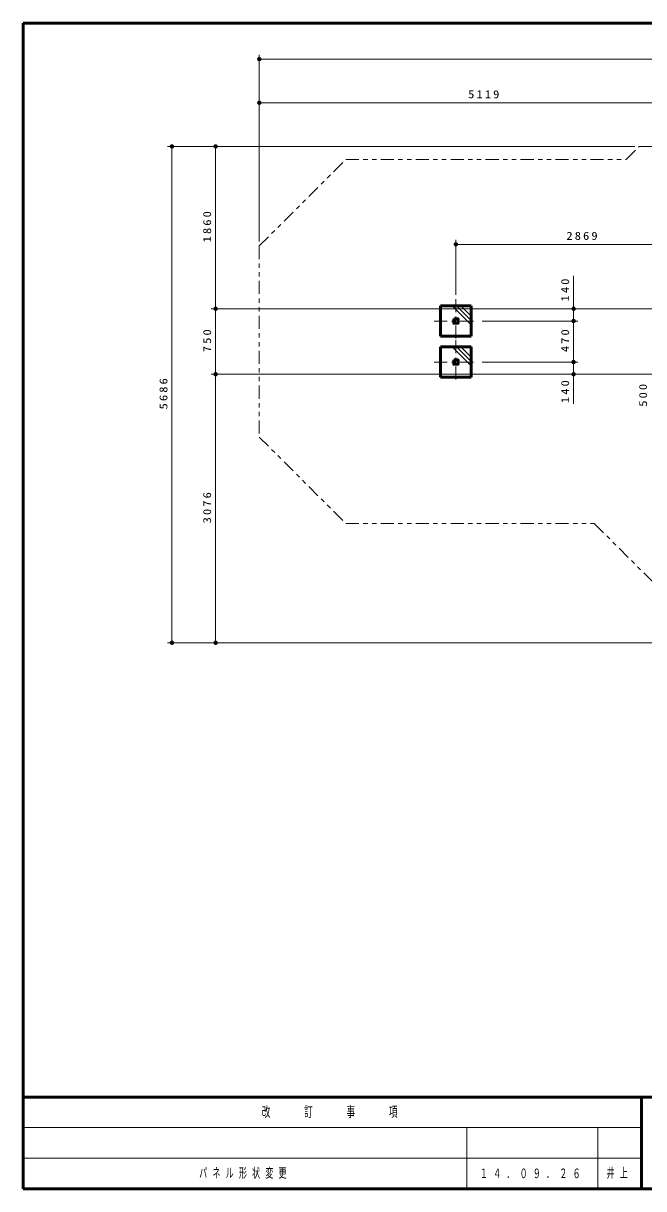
# Model space of a CAD drawing. Units: millimetres on the paper, scale 1:50. Extents: x -385 to 0, y -594 to 267.
# Drawn here: x -385 to -243, y -594 to -327 of the extents above; entities that cross this region are included whole.
import ezdxf

# ---------------------------------------------------------------- set-up
doc = ezdxf.new("R2010")
doc.units = ezdxf.units.MM
doc.linetypes.add('USER2', pattern=[6, 3, -1, 1, -1])
doc.linetypes.add('USER3', pattern=[8, 3, -1, 1, -1, 1, -1])
doc.layers.add('LY_1', color=140, linetype='Continuous', lineweight=50)
doc.styles.add('ＭＳ ゴシック', font='')
doc.styles.get('ＭＳ ゴシック').set_extended_font_data('MS Gothic')

# ---------------------------------------------------------------- blocks, each defined once
blk = doc.blocks.new('filled_dot')
at = {"color": 0, "linetype": 'Continuous', "lineweight": -2, "const_width": 1.25}
blk.add_lwpolyline([(-0.625, 0, 1), (0.625, 0, 1)], format="xyb", close=True, dxfattribs=at)

msp = doc.modelspace()

# ---------------------------------------------------------------- linework, layer by layer
at = {"layer": 'LY_1', "color": 7}
for p, q in [((0, -327), (-385, -327)), ((-385, -327), (-385, -594)), ((-385, -573), (0, -573)), ((-385, -594), (0, -594))]:
    msp.add_line(p, q, dxfattribs=at)
at = {"layer": 'LY_1', "color": 7, "lineweight": 13}
for p, q in [((-330.985, -344.203), (-330.985, -334.203)), ((-330.985, -335.203), (-62.125, -335.203)), ((-330.985, -377.016), (-330.985, -344.203)), ((-330.985, -345.203), (-228.605, -345.203)), ((-341.985, -355.203), (-351.985, -355.203)), ((-350.985, -468.927), (-350.985, -355.203)), ((-245.013, -355.203), (-341.985, -355.203)), ((-340.985, -392.404), (-340.985, -355.203)), ((-285.985, -389.204), (-285.985, -376.642)), ((-285.985, -377.642), (-228.605, -377.642)), ((-259.038, -395.204), (-259.038, -384.874)), ((-256.058, -392.404), (-341.985, -392.404)), ((-340.985, -407.404), (-340.985, -392.404)), ((-282.485, -396.048), (-286.829, -391.704)), ((-282.485, -395.058), (-285.839, -391.704)), ((-282.485, -394.068), (-284.849, -391.704)), ((-234.605, -392.404), (-260.038, -392.404)), ((-279.985, -395.204), (-258.038, -395.204)), ((-279.985, -395.204), (-258.038, -395.204)), ((-259.038, -395.204), (-259.038, -404.604)), ((-282.485, -405.448), (-286.829, -401.104)), ((-282.485, -404.458), (-285.839, -401.104)), ((-282.485, -403.468), (-284.849, -401.104)), ((-279.985, -404.604), (-258.038, -404.604)), ((-279.985, -404.604), (-258.038, -404.604)), ((-259.038, -414.148), (-259.038, -404.604)), ((-256.058, -407.404), (-341.985, -407.404)), ((-340.985, -468.927), (-340.985, -407.404)), ((-234.605, -407.404), (-260.038, -407.404)), ((-341.985, -468.927), (-351.985, -468.927)), ((-126.104, -468.927), (-341.985, -468.927)), ((-385, -580), (-243.5, -580)), ((-283.5, -580), (-283.5, -594)), ((-253.5, -580), (-253.5, -594)), ((-385, -587), (-243.5, -587))]:
    msp.add_line(p, q, dxfattribs=at)
at = {"layer": 'LY_1', "color": 7, "linetype": 'USER3', "lineweight": 13}
for p, q in [((-247.014, -358.204), (-244.013, -355.203)), ((-244.013, -355.203), (-107.527, -355.203)), ((-330.985, -378.016), (-311.173, -358.204)), ((-311.173, -358.204), (-247.014, -358.204)), ((-330.985, -378.016), (-330.985, -421.791)), ((-330.985, -421.791), (-311.173, -441.604)), ((-311.173, -441.604), (-254.298, -441.604)), ((-254.298, -441.604), (-236.158, -459.744))]:
    msp.add_line(p, q, dxfattribs=at)
at = {"layer": 'LY_1'}
for p, q in [((-289.485, -391.704), (-282.485, -391.704)), ((-289.485, -398.704), (-289.485, -391.704)), ((-282.485, -391.704), (-282.485, -398.704)), ((-282.485, -398.704), (-289.485, -398.704)), ((-289.485, -401.104), (-282.485, -401.104)), ((-289.485, -408.104), (-289.485, -401.104)), ((-282.485, -401.104), (-282.485, -408.104)), ((-282.485, -408.104), (-289.485, -408.104)), ((-243.5, -573), (-243.5, -594))]:
    msp.add_line(p, q, dxfattribs=at)
at = {"layer": 'LY_1', "color": 7, "linetype": 'USER2', "lineweight": 13}
for p, q in [((-285.985, -390.204), (-285.985, -400.204)), ((-290.985, -395.204), (-280.985, -395.204)), ((-285.985, -399.604), (-285.985, -409.604)), ((-290.985, -404.604), (-280.985, -404.604))]:
    msp.add_line(p, q, dxfattribs=at)
at = {"layer": 'LY_1'}
for points in [[(-286.485, -394.704), (-286.485, -395.704), (-285.485, -395.704), (-285.485, -394.704)], [(-286.485, -404.104), (-286.485, -405.104), (-285.485, -405.104), (-285.485, -404.104)]]:
    msp.add_lwpolyline(points, close=True, dxfattribs=at)

# ---------------------------------------------------------------- block references
at = {"layer": 'LY_1', "color": 7, "lineweight": 13, "xscale": 0.4, "yscale": 0.4}
for p in [(-330.985, -335.203), (-330.985, -345.203), (-285.985, -377.642)]:
    msp.add_blockref('filled_dot', p, dxfattribs=at)
for p, rotation in [((-350.985, -355.203), 270), ((-340.985, -355.203), 270), ((-340.985, -392.404), 90), ((-340.985, -392.404), 270), ((-259.038, -392.404), 270), ((-259.038, -395.204), 90), ((-259.038, -395.204), 270), ((-259.038, -404.604), 90), ((-259.038, -404.604), 270), ((-340.985, -407.404), 90), ((-340.985, -407.404), 270), ((-259.038, -407.404), 90), ((-350.985, -468.927), 90), ((-340.985, -468.927), 90)]:
    msp.add_blockref('filled_dot', p, dxfattribs=dict(at, rotation=rotation))

# ---------------------------------------------------------------- texts
at = {"layer": 'LY_1', "color": 7, "style": 'ＭＳ ゴシック'}
for s, insert, char_height, attachment_point in [('\\T1.33;\\W1.15;5119', (-279.374, -344.203), 1.833, 8), ('\\T1.33;\\W1.15;2869', (-256.878, -376.642), 1.833, 8), ('\\T1.64;\\W0.6;改\u3000\u3000訂\u3000\u3000事\u3000\u3000項', (-314.25, -576.5), 2.346, 5), ('\\T1.64;\\W0.6;パネル形状変更', (-344.75, -590.5), 2.199, 4), ('\\T1.64;\\W0.6;１４．０９．２６', (-280.5, -590.5), 2.199, 4), ('\\T1.64;\\W0.6;井上', (-251.5, -590.5), 2.199, 4)]:
    msp.add_mtext(s, dxfattribs=dict(at, insert=insert, char_height=char_height, attachment_point=attachment_point))
at = {"layer": 'LY_1', "color": 7, "char_height": 1.833, "attachment_point": 8, "rotation": 90, "style": 'ＭＳ ゴシック'}
for s, insert in [('\\T1.33;\\W1.15;1860', (-341.985, -373.38)), ('\\T1.33;\\W1.15;140', (-260.038, -387.874)), ('\\T1.33;\\W1.15;750', (-341.985, -399.488)), ('\\T1.33;\\W1.15;470', (-260.038, -399.488)), ('\\T1.33;\\W1.15;5686', (-351.985, -411.648)), ('\\T1.33;\\W1.15;140', (-260.038, -411.148)), ('\\T1.33;\\W1.15;500', (-242.193, -411.987)), ('\\T1.33;\\W1.15;3076', (-341.985, -437.756))]:
    msp.add_mtext(s, dxfattribs=dict(at, insert=insert))

doc.saveas('drawing.dxf')
